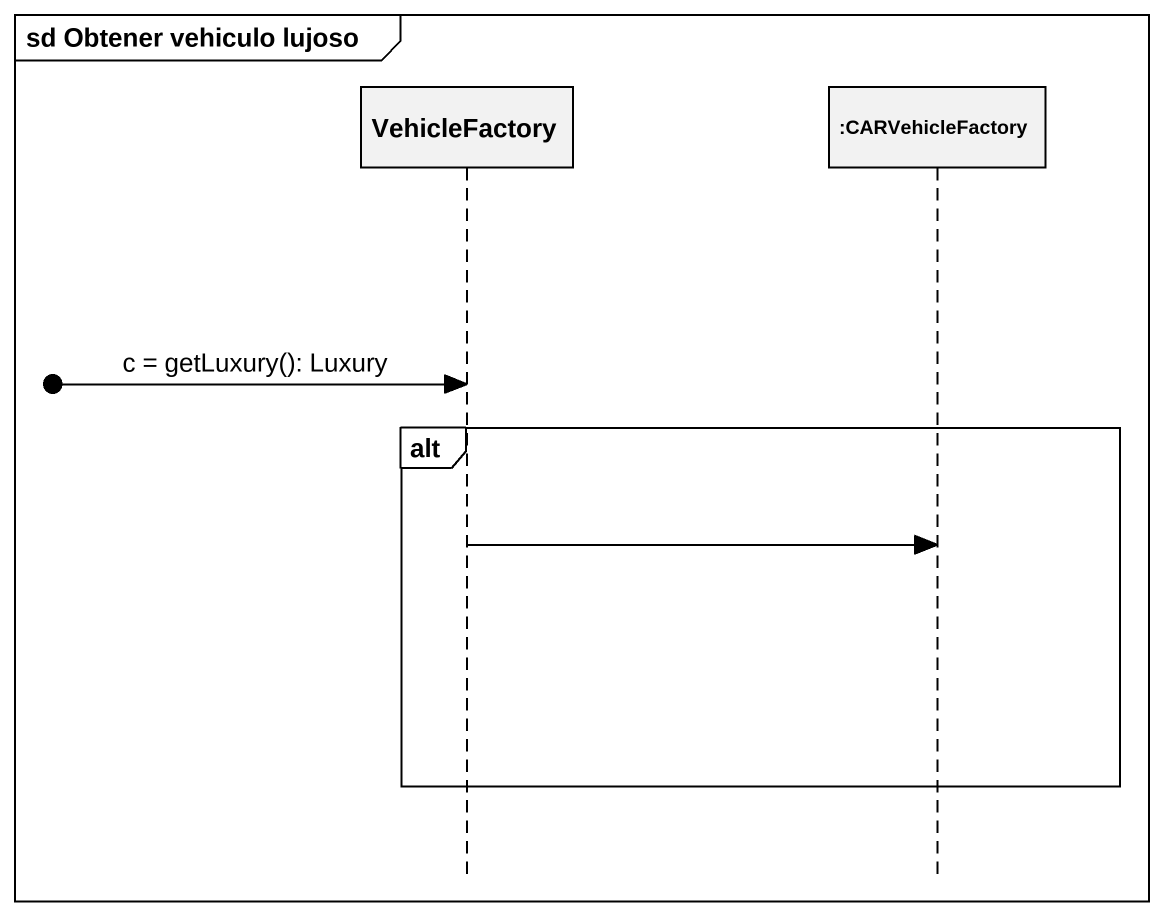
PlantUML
@startuml
mainframe sd Obtener vehiculo lujoso
hide footbox
participant VehicleFactory
participant ":CARVehicleFactory" as CARVehicleFactory

[o-> VehicleFactory : c = getLuxury(): Luxury
alt
  VehicleFactory -> CARVehicleFactory
end
@enduml
